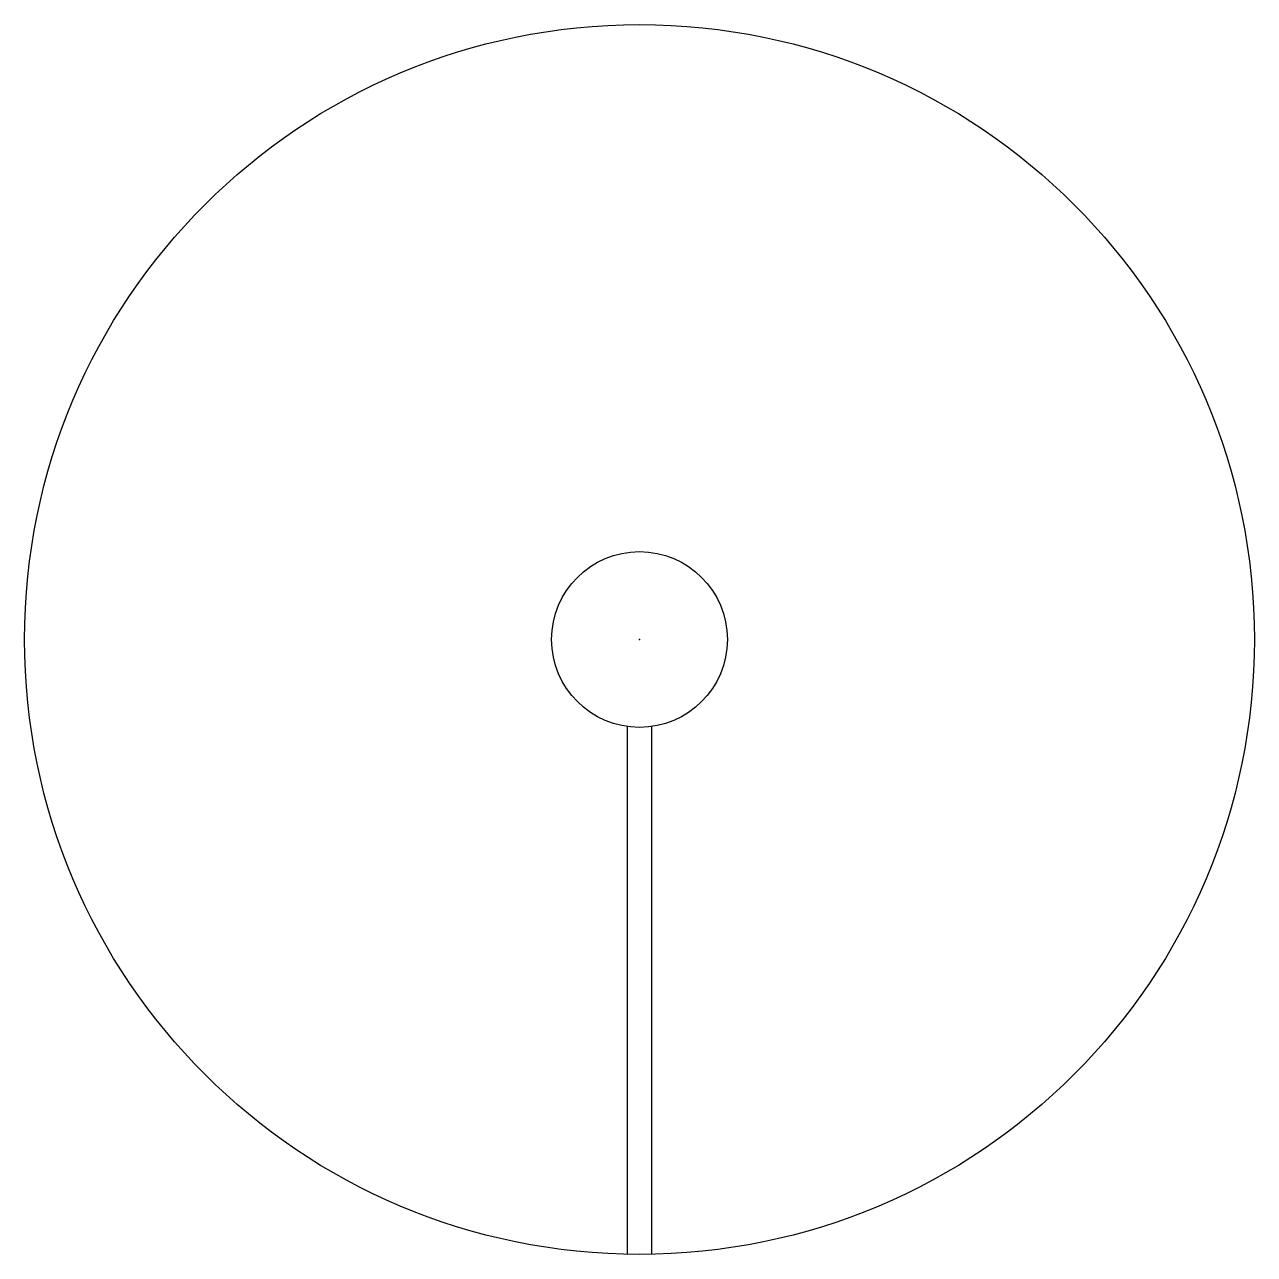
# Model space of a CAD drawing. Header units: millimetres. Extents: x -35 to 35, y -35 to 35.
import ezdxf

# ---------------------------------------------------------------- set-up
doc = ezdxf.new("R2010")
doc.units = ezdxf.units.MM
doc.layers.get('0').update_dxf_attribs({"linetype": 'CONTINUOUS'})

msp = doc.modelspace()

# ---------------------------------------------------------------- linework, layer by layer
for p, q in [((-0.7, -4.951), (-0.7, -34.993)), ((0.7, -34.993), (0.7, -4.951))]:
    msp.add_line(p, q)
for radius in [35, 5]:
    msp.add_circle((0, 0), radius)
msp.add_point((0, 0))

doc.saveas('drawing.dxf')
